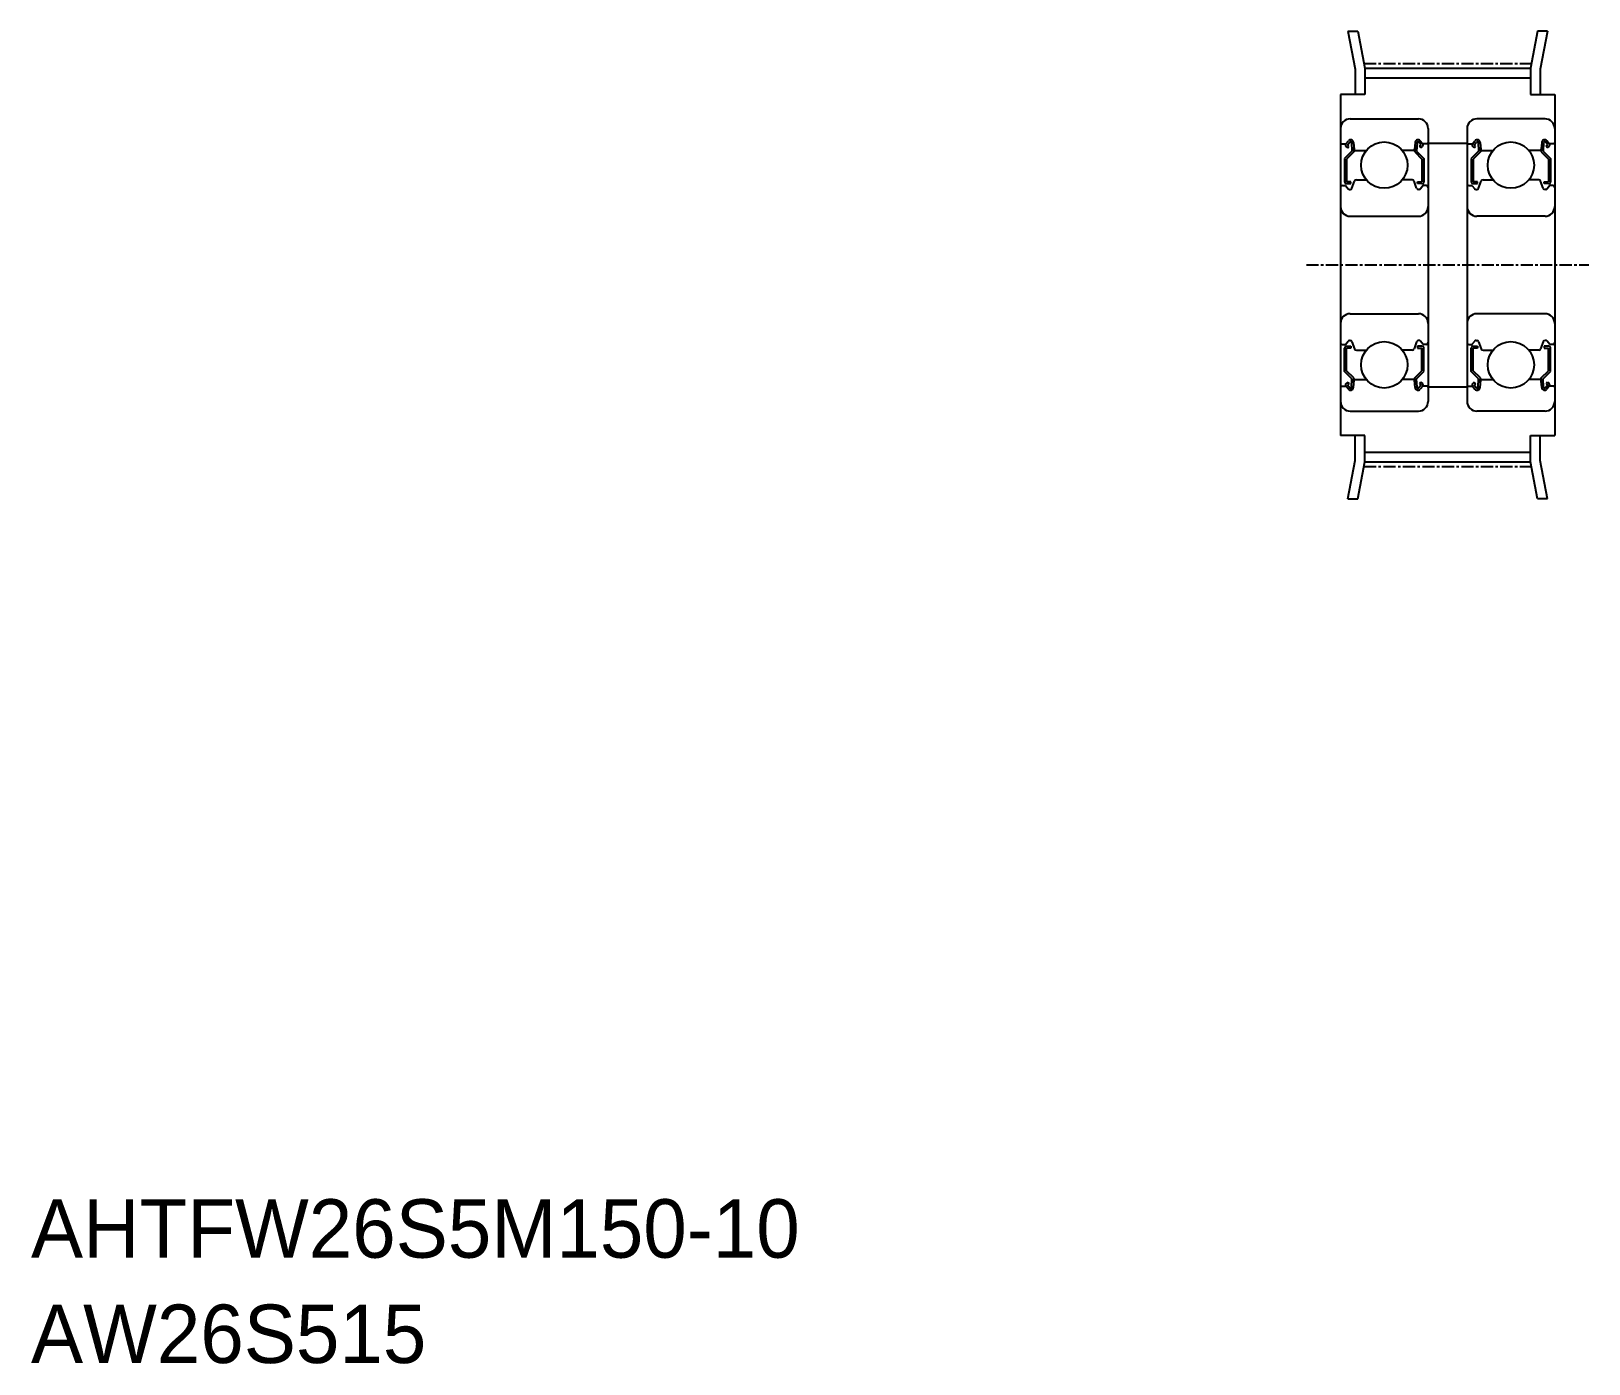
# Model space of a CAD drawing. Extents: x -286 to -126, y -61 to 76.
import ezdxf

# ---------------------------------------------------------------- set-up
doc = ezdxf.new("R2010")
doc.units = 0
doc.linetypes.add('CENTER', pattern=[2, 1.25, -0.25, 0.25, -0.25])
doc.layers.get('0').update_dxf_attribs({"linetype": 'CONTINUOUS'})
doc.layers.add('CENTER', color=1, linetype='CENTER')

msp = doc.modelspace()

# ---------------------------------------------------------------- linework, layer by layer
for p, q in [((-150.8, 75.91), (-150.05, 72)), ((-150.8, 75.91), (-149.77, 75.91)), ((-149.77, 75.91), (-149.05, 72.12)), ((-131.33, 75.91), (-132.05, 72.12)), ((-130.3, 75.91), (-131.33, 75.91)), ((-130.3, 75.91), (-131.05, 72)), ((-150.05, 72), (-150.05, 69.41)), ((-149.05, 72.12), (-149.05, 69.41)), ((-149.05, 72.12), (-132.05, 72.12)), ((-132.05, 72.12), (-132.05, 69.41)), ((-131.05, 72), (-131.05, 69.41)), ((-149.05, 71.13), (-132.05, 71.13)), ((-149.05, 69.41), (-151.55, 69.41)), ((-151.55, 69.41), (-151.55, 41.91)), ((-151.55, 69.41), (-151.55, 34.41)), ((-132.05, 69.41), (-129.55, 69.41)), ((-129.55, 69.41), (-129.55, 41.91)), ((-129.55, 69.41), (-129.55, 34.41)), ((-151.55, 65.91), (-151.55, 37.91)), ((-150.55, 66.91), (-143.55, 66.91)), ((-142.55, 65.91), (-142.55, 37.91)), ((-138.55, 65.91), (-138.55, 37.91)), ((-130.55, 66.91), (-137.55, 66.91)), ((-129.55, 65.91), (-129.55, 37.91)), ((-151.45, 64.36), (-150.99, 64.36)), ((-150.99, 64.36), (-150.74, 64.66)), ((-150.81, 63.95), (-150.97, 64.08)), ((-150.84, 64.23), (-150.59, 64.53)), ((-150.68, 64.11), (-150.84, 64.23)), ((-150.81, 63.95), (-150.68, 64.11)), ((-150.41, 64.47), (-150.37, 63.6)), ((-150.21, 64.49), (-150.15, 63.76)), ((-150.17, 63.98), (-150.17, 63.51)), ((-143.89, 64.49), (-143.95, 63.76)), ((-143.93, 63.98), (-143.93, 63.51)), ((-143.69, 64.47), (-143.73, 63.6)), ((-143.26, 64.23), (-143.51, 64.53)), ((-143.42, 64.11), (-143.26, 64.23)), ((-143.29, 63.95), (-143.42, 64.11)), ((-143.11, 64.36), (-143.36, 64.66)), ((-143.29, 63.95), (-143.14, 64.08)), ((-142.65, 64.36), (-143.11, 64.36)), ((-138.45, 64.36), (-137.99, 64.36)), ((-137.99, 64.36), (-137.74, 64.66)), ((-137.81, 63.95), (-137.97, 64.08)), ((-137.84, 64.23), (-137.59, 64.53)), ((-137.68, 64.11), (-137.84, 64.23)), ((-137.81, 63.95), (-137.68, 64.11)), ((-137.41, 64.47), (-137.37, 63.6)), ((-137.21, 64.49), (-137.15, 63.76)), ((-137.17, 63.98), (-137.17, 63.51)), ((-130.89, 64.49), (-130.95, 63.76)), ((-130.93, 63.98), (-130.93, 63.51)), ((-130.69, 64.47), (-130.73, 63.6)), ((-130.26, 64.23), (-130.51, 64.53)), ((-130.42, 64.11), (-130.26, 64.23)), ((-130.29, 63.95), (-130.42, 64.11)), ((-130.11, 64.36), (-130.36, 64.66)), ((-130.29, 63.95), (-130.14, 64.08)), ((-129.65, 64.36), (-130.11, 64.36)), ((-150.37, 63.6), (-151.12, 62.85)), ((-151.12, 62.85), (-151.12, 60.46)), ((-150.17, 63.51), (-150.92, 62.76)), ((-150.92, 62.76), (-150.92, 60.46)), ((-150.05, 63.66), (-148.9, 63.66)), ((-144.05, 63.66), (-145.2, 63.66)), ((-143.93, 63.51), (-143.18, 62.76)), ((-143.73, 63.6), (-142.98, 62.85)), ((-143.18, 62.76), (-143.18, 60.46)), ((-142.98, 62.85), (-142.98, 60.46)), ((-137.37, 63.6), (-138.12, 62.85)), ((-138.12, 62.85), (-138.12, 60.46)), ((-137.17, 63.51), (-137.92, 62.76)), ((-137.92, 62.76), (-137.92, 60.46)), ((-137.05, 63.66), (-135.9, 63.66)), ((-131.05, 63.66), (-132.2, 63.66)), ((-130.93, 63.51), (-130.18, 62.76)), ((-130.73, 63.6), (-129.98, 62.85)), ((-130.18, 62.76), (-130.18, 60.46)), ((-129.98, 62.85), (-129.98, 60.46)), ((-151.35, 60.06), (-151.05, 60.06)), ((-151.05, 60.06), (-150.77, 59.74)), ((-150.47, 60.46), (-150.92, 60.46)), ((-150.92, 60.26), (-150.47, 60.26)), ((-150.62, 59.66), (-150.56, 59.66)), ((-150.47, 60.26), (-150.47, 60.46)), ((-150.37, 59.8), (-150.1, 60.53)), ((-149.91, 60.66), (-148.9, 60.66)), ((-144.19, 60.66), (-145.2, 60.66)), ((-143.73, 59.8), (-144, 60.53)), ((-143.63, 60.46), (-143.18, 60.46)), ((-143.63, 60.26), (-143.63, 60.46)), ((-143.18, 60.26), (-143.63, 60.26)), ((-143.48, 59.66), (-143.54, 59.66)), ((-143.05, 60.06), (-143.33, 59.74)), ((-142.75, 60.06), (-143.05, 60.06)), ((-138.35, 60.06), (-138.05, 60.06)), ((-138.05, 60.06), (-137.77, 59.74)), ((-137.47, 60.46), (-137.92, 60.46)), ((-137.92, 60.26), (-137.47, 60.26)), ((-137.62, 59.66), (-137.56, 59.66)), ((-137.47, 60.26), (-137.47, 60.46)), ((-137.37, 59.8), (-137.1, 60.53)), ((-136.91, 60.66), (-135.9, 60.66)), ((-131.19, 60.66), (-132.2, 60.66)), ((-130.73, 59.8), (-131, 60.53)), ((-130.63, 60.46), (-130.18, 60.46)), ((-130.63, 60.26), (-130.63, 60.46)), ((-130.18, 60.26), (-130.63, 60.26)), ((-130.48, 59.66), (-130.54, 59.66)), ((-130.05, 60.06), (-130.33, 59.74)), ((-129.75, 60.06), (-130.05, 60.06)), ((-150.55, 56.91), (-143.55, 56.91)), ((-130.55, 56.91), (-137.55, 56.91)), ((-150.55, 46.91), (-143.55, 46.91)), ((-130.55, 46.91), (-137.55, 46.91)), ((-151.35, 43.76), (-151.05, 43.76)), ((-151.12, 40.98), (-151.12, 43.36)), ((-151.05, 43.76), (-150.77, 44.09)), ((-150.92, 43.56), (-150.47, 43.56)), ((-150.92, 41.06), (-150.92, 43.36)), ((-150.47, 43.36), (-150.92, 43.36)), ((-150.62, 44.16), (-150.56, 44.16)), ((-150.47, 43.56), (-150.47, 43.36)), ((-150.37, 44.03), (-150.1, 43.3)), ((-143.73, 44.03), (-144, 43.3)), ((-143.18, 43.56), (-143.63, 43.56)), ((-143.63, 43.56), (-143.63, 43.36)), ((-143.63, 43.36), (-143.18, 43.36)), ((-143.48, 44.16), (-143.54, 44.16)), ((-143.05, 43.76), (-143.33, 44.09)), ((-143.18, 41.06), (-143.18, 43.36)), ((-142.75, 43.76), (-143.05, 43.76)), ((-142.98, 40.98), (-142.98, 43.36)), ((-138.35, 43.76), (-138.05, 43.76)), ((-138.12, 40.98), (-138.12, 43.36)), ((-138.05, 43.76), (-137.77, 44.09)), ((-137.92, 43.56), (-137.47, 43.56)), ((-137.92, 41.06), (-137.92, 43.36)), ((-137.47, 43.36), (-137.92, 43.36)), ((-137.62, 44.16), (-137.56, 44.16)), ((-137.47, 43.56), (-137.47, 43.36)), ((-137.37, 44.03), (-137.1, 43.3)), ((-130.73, 44.03), (-131, 43.3)), ((-130.18, 43.56), (-130.63, 43.56)), ((-130.63, 43.56), (-130.63, 43.36)), ((-130.63, 43.36), (-130.18, 43.36)), ((-130.48, 44.16), (-130.54, 44.16)), ((-130.05, 43.76), (-130.33, 44.09)), ((-130.18, 41.06), (-130.18, 43.36)), ((-129.75, 43.76), (-130.05, 43.76)), ((-129.98, 40.98), (-129.98, 43.36)), ((-149.91, 43.16), (-148.9, 43.16)), ((-144.19, 43.16), (-145.2, 43.16)), ((-136.91, 43.16), (-135.9, 43.16)), ((-131.19, 43.16), (-132.2, 43.16)), ((-150.37, 40.23), (-151.12, 40.98)), ((-150.17, 40.31), (-150.92, 41.06)), ((-150.41, 39.35), (-150.37, 40.23)), ((-150.21, 39.33), (-150.15, 40.07)), ((-150.17, 39.84), (-150.17, 40.31)), ((-150.05, 40.16), (-148.9, 40.16)), ((-149.76, 40.16), (-149.76, 40.16)), ((-149.47, 40.16), (-149.47, 40.16)), ((-144.05, 40.16), (-145.2, 40.16)), ((-143.89, 39.33), (-143.95, 40.07)), ((-143.93, 40.31), (-143.18, 41.06)), ((-143.93, 39.84), (-143.93, 40.31)), ((-143.73, 40.23), (-142.98, 40.98)), ((-143.69, 39.35), (-143.73, 40.23)), ((-137.37, 40.23), (-138.12, 40.98)), ((-137.17, 40.31), (-137.92, 41.06)), ((-137.41, 39.35), (-137.37, 40.23)), ((-137.21, 39.33), (-137.15, 40.07)), ((-137.17, 39.84), (-137.17, 40.31)), ((-137.05, 40.16), (-135.9, 40.16)), ((-131.05, 40.16), (-132.2, 40.16)), ((-131.63, 40.16), (-131.63, 40.16)), ((-131.34, 40.16), (-131.34, 40.16)), ((-130.89, 39.33), (-130.95, 40.07)), ((-130.93, 40.31), (-130.18, 41.06)), ((-130.93, 39.84), (-130.93, 40.31)), ((-130.73, 40.23), (-129.98, 40.98)), ((-130.69, 39.35), (-130.73, 40.23)), ((-151.45, 39.46), (-150.99, 39.46)), ((-150.99, 39.46), (-150.74, 39.17)), ((-150.81, 39.87), (-150.97, 39.75)), ((-150.68, 39.72), (-150.84, 39.59)), ((-150.84, 39.59), (-150.59, 39.29)), ((-150.81, 39.87), (-150.68, 39.72)), ((-143.26, 39.59), (-143.51, 39.29)), ((-143.29, 39.87), (-143.42, 39.72)), ((-143.42, 39.72), (-143.26, 39.59)), ((-143.11, 39.46), (-143.36, 39.17)), ((-143.29, 39.87), (-143.14, 39.75)), ((-142.65, 39.46), (-143.11, 39.46)), ((-138.45, 39.46), (-137.99, 39.46)), ((-137.99, 39.46), (-137.74, 39.17)), ((-137.81, 39.87), (-137.97, 39.75)), ((-137.68, 39.72), (-137.84, 39.59)), ((-137.84, 39.59), (-137.59, 39.29)), ((-137.81, 39.87), (-137.68, 39.72)), ((-130.26, 39.59), (-130.51, 39.29)), ((-130.29, 39.87), (-130.42, 39.72)), ((-130.42, 39.72), (-130.26, 39.59)), ((-130.11, 39.46), (-130.36, 39.17)), ((-130.29, 39.87), (-130.14, 39.75)), ((-129.65, 39.46), (-130.11, 39.46)), ((-150.55, 36.91), (-143.55, 36.91)), ((-130.55, 36.91), (-137.55, 36.91)), ((-149.05, 34.41), (-151.55, 34.41)), ((-150.05, 31.83), (-150.05, 34.41)), ((-149.05, 31.7), (-149.05, 34.41)), ((-132.05, 34.41), (-129.55, 34.41)), ((-132.05, 31.7), (-132.05, 34.41)), ((-131.05, 31.83), (-131.05, 34.41)), ((-149.05, 32.7), (-132.05, 32.7)), ((-150.8, 27.91), (-150.05, 31.83)), ((-149.77, 27.91), (-149.05, 31.7)), ((-149.05, 31.7), (-132.05, 31.7)), ((-131.33, 27.91), (-132.05, 31.7)), ((-130.3, 27.91), (-131.05, 31.83)), ((-150.8, 27.91), (-149.77, 27.91)), ((-130.3, 27.91), (-131.33, 27.91))]:
    msp.add_line(p, q)
at = {"color": 7, "linetype": 'CONTINUOUS'}
for p, q in [((-142.55, 64.41), (-138.55, 64.41)), ((-142.55, 39.41), (-138.55, 39.41))]:
    msp.add_line(p, q, dxfattribs=at)
for centre in [(-147.05, 62.16), (-134.05, 62.16), (-147.05, 41.66), (-134.05, 41.66)]:
    msp.add_circle(centre, 2.38)
for centre, radius, start, end in [((-150.55, 65.91), 1, 90, 180), ((-143.55, 65.91), 1, 0, 90), ((-137.55, 65.91), 1, 90, 180), ((-130.55, 65.91), 1, 0, 90), ((-151.45, 64.46), 0.1, 180, 270), ((-150.84, 64.24), 0.2, 140.0029, 230.087), ((-150.51, 64.47), 0.3, 4.9968, 140.0029), ((-150.51, 64.47), 0.1, 2.8198, 140.0022), ((-143.59, 64.47), 0.3, 39.9971, 175.0032), ((-143.59, 64.47), 0.1, 39.9978, 177.1802), ((-143.26, 64.24), 0.2, 309.913, 39.9971), ((-142.65, 64.46), 0.1, 270, 0), ((-138.45, 64.46), 0.1, 180, 270), ((-137.84, 64.24), 0.2, 140.0029, 230.087), ((-137.51, 64.47), 0.3, 4.9968, 140.0029), ((-137.51, 64.47), 0.1, 2.8198, 140.0022), ((-130.59, 64.47), 0.3, 39.9971, 175.0032), ((-130.59, 64.47), 0.1, 39.9978, 177.1802), ((-130.26, 64.24), 0.2, 309.913, 39.9971), ((-129.65, 64.46), 0.1, 270, 0), ((-150.05, 63.76), 0.1, 184.9968, 269.9995), ((-144.05, 63.76), 0.1, 270.0005, 355.0032), ((-137.05, 63.76), 0.1, 184.9968, 269.9995), ((-131.05, 63.76), 0.1, 270.0005, 355.0032), ((-151.35, 59.86), 0.2, 90, 180), ((-150.92, 60.46), 0.2, 180, 270), ((-150.62, 59.86), 0.2, 219.995, 270), ((-150.56, 59.86), 0.2, 270, 339.9914), ((-149.91, 60.46), 0.2, 90, 159.9914), ((-144.19, 60.46), 0.2, 20.0086, 90), ((-143.54, 59.86), 0.2, 200.0086, 270), ((-143.48, 59.86), 0.2, 270, 320.005), ((-143.18, 60.46), 0.2, 270, 0), ((-142.75, 59.86), 0.2, 0, 90), ((-138.35, 59.86), 0.2, 90, 180), ((-137.92, 60.46), 0.2, 180, 270), ((-137.62, 59.86), 0.2, 219.995, 270), ((-137.56, 59.86), 0.2, 270, 339.9914), ((-136.91, 60.46), 0.2, 90, 159.9914), ((-131.19, 60.46), 0.2, 20.0086, 90), ((-130.54, 59.86), 0.2, 200.0086, 270), ((-130.48, 59.86), 0.2, 270, 320.005), ((-130.18, 60.46), 0.2, 270, 0), ((-129.75, 59.86), 0.2, 0, 90), ((-150.55, 57.91), 1, 180, 270), ((-143.55, 57.91), 1, 270, 0), ((-137.55, 57.91), 1, 180, 270), ((-130.55, 57.91), 1, 270, 0), ((-150.55, 45.91), 1, 90, 180), ((-143.55, 45.91), 1, 0, 90), ((-137.55, 45.91), 1, 90, 180), ((-130.55, 45.91), 1, 0, 90), ((-151.35, 43.96), 0.2, 180, 270), ((-150.92, 43.36), 0.2, 90, 180), ((-150.62, 43.96), 0.2, 90, 140.005), ((-150.56, 43.96), 0.2, 20.0086, 90), ((-149.91, 43.36), 0.2, 200.0086, 270), ((-144.19, 43.36), 0.2, 270, 339.9914), ((-143.54, 43.96), 0.2, 90, 159.9914), ((-143.48, 43.96), 0.2, 39.995, 90), ((-143.18, 43.36), 0.2, 0, 90), ((-142.75, 43.96), 0.2, 270, 0), ((-138.35, 43.96), 0.2, 180, 270), ((-137.92, 43.36), 0.2, 90, 180), ((-137.62, 43.96), 0.2, 90, 140.005), ((-137.56, 43.96), 0.2, 20.0086, 90), ((-136.91, 43.36), 0.2, 200.0086, 270), ((-131.19, 43.36), 0.2, 270, 339.9914), ((-130.54, 43.96), 0.2, 90, 159.9914), ((-130.48, 43.96), 0.2, 39.995, 90), ((-130.18, 43.36), 0.2, 0, 90), ((-129.75, 43.96), 0.2, 270, 0), ((-150.05, 40.06), 0.1, 90.0005, 175.0032), ((-144.05, 40.06), 0.1, 4.9968, 89.9995), ((-137.05, 40.06), 0.1, 90.0005, 175.0032), ((-131.05, 40.06), 0.1, 4.9968, 89.9995), ((-151.45, 39.36), 0.1, 90, 180), ((-150.84, 39.59), 0.2, 129.913, 219.9971), ((-150.51, 39.36), 0.3, 219.9971, 355.0032), ((-150.51, 39.36), 0.1, 219.9978, 357.1802), ((-143.59, 39.36), 0.3, 184.9968, 320.0029), ((-143.59, 39.36), 0.1, 182.8198, 320.0022), ((-143.26, 39.59), 0.2, 320.0029, 50.087), ((-142.65, 39.36), 0.1, 0, 90), ((-138.45, 39.36), 0.1, 90, 180), ((-137.84, 39.59), 0.2, 129.913, 219.9971), ((-137.51, 39.36), 0.3, 219.9971, 355.0032), ((-137.51, 39.36), 0.1, 219.9978, 357.1802), ((-130.59, 39.36), 0.3, 184.9968, 320.0029), ((-130.59, 39.36), 0.1, 182.8198, 320.0022), ((-130.26, 39.59), 0.2, 320.0029, 50.087), ((-129.65, 39.36), 0.1, 0, 90), ((-150.55, 37.91), 1, 180, 270), ((-143.55, 37.91), 1, 270, 0), ((-137.55, 37.91), 1, 180, 270), ((-130.55, 37.91), 1, 270, 0)]:
    msp.add_arc(centre, radius, start, end)
at = {"layer": 'CENTER', "color": 1, "linetype": 'CENTER'}
for p, q in [((-149.14, 72.6), (-131.96, 72.6)), ((-155.05, 51.91), (-126.05, 51.91)), ((-149.14, 31.22), (-131.96, 31.22))]:
    msp.add_line(p, q, dxfattribs=at)

# ---------------------------------------------------------------- texts
at = {"color": 7, "linetype": 'CONTINUOUS'}
for s, p in [('AHTFW26S5M150-10', (-285.99, -50)), ('AW26S515', (-285.99, -60.81))]:
    msp.add_text(s, height=6, dxfattribs=at).set_placement(p)

doc.saveas('drawing.dxf')
